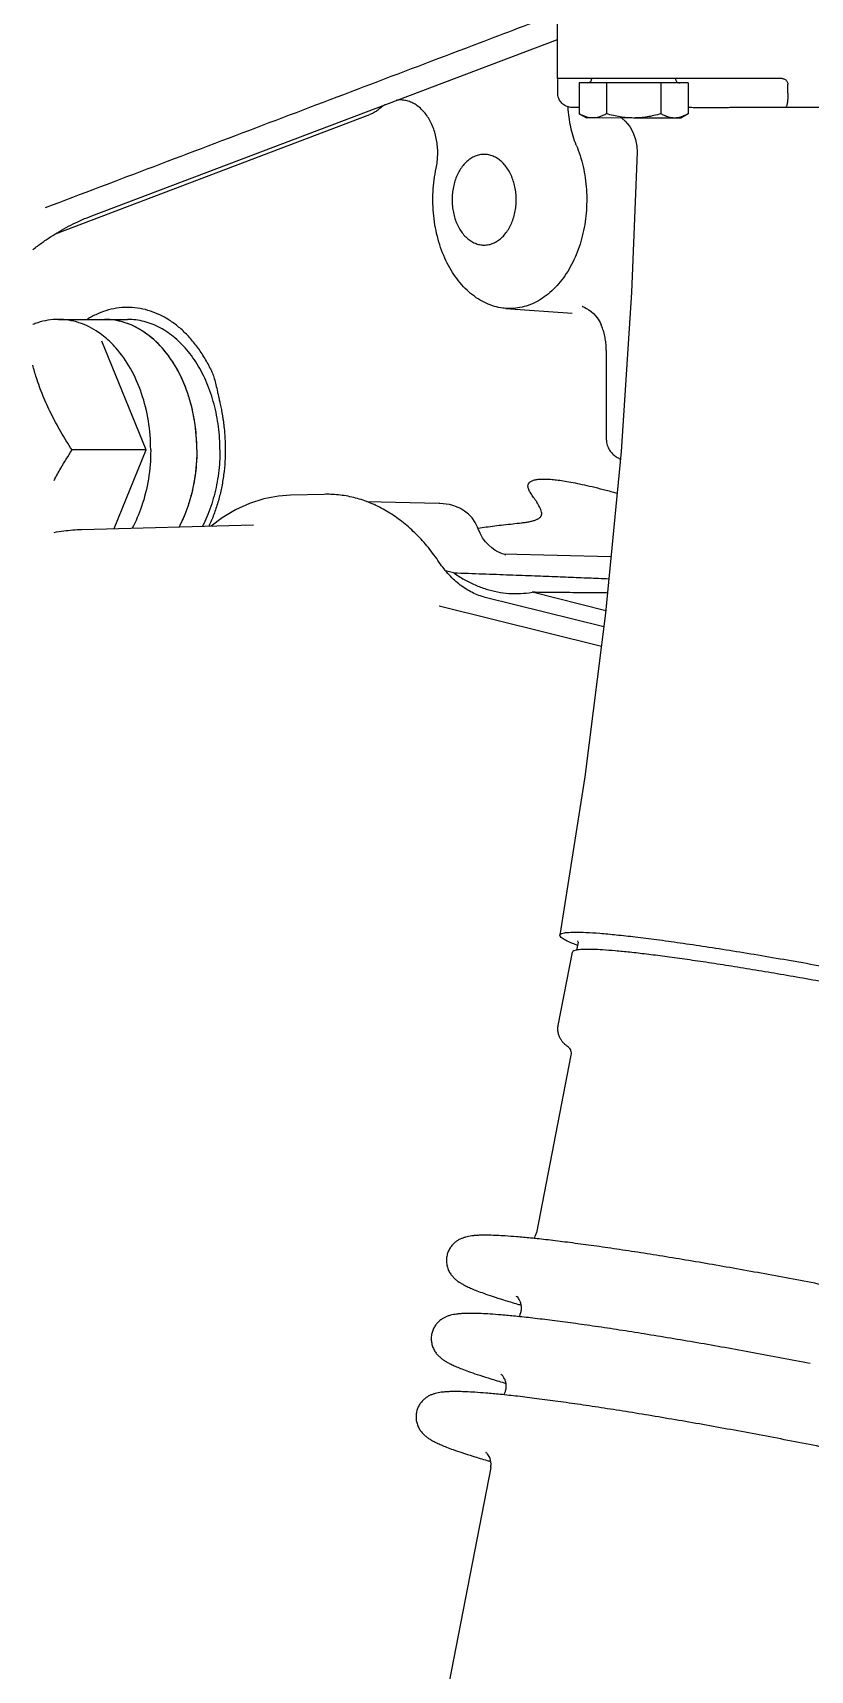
# Model space of a CAD drawing. Header units: millimetres. Extents: x 156850 to 204135, y 56350 to 74150.
# Drawn here: x 158092.3 to 158199.5, y 61828.3 to 62054 of the extents above; entities that cross this region are included whole.
import ezdxf

# ---------------------------------------------------------------- set-up
doc = ezdxf.new("R2010")
doc.units = ezdxf.units.MM
doc.header["$LTSCALE"] = 150
doc.layers.add('-----33 Equipment', color=5, linetype='Continuous')

# ---------------------------------------------------------------- blocks, each defined once
blk = doc.blocks.new('X-2F-PLAN$0$A$C73FA2420')
at = {"color": 0, "linetype": 'Continuous'}
for p, q in [((2260.233949000714, 1342.444745267916), (2260.233949000714, 1332.898803721822)), ((2272.05566378613, 1342.824440686207), (2288.472616274725, 1299.500786254706)), ((2231.27422708075, 1339.224599960318), (2231.904819718096, 1315.528144950978)), ((2242.233949000714, 1330.338717910228), (2242.233949000714, 1340.563661598018)), ((2242.233949000714, 1330.338717910228), (2257.233949000714, 1336.462442267104)), ((2274.513824970229, 1337.847327013907), (2298.839654427604, 1273.642055448086)), ((2231.392914774362, 1334.764551599917), (2242.233949000714, 1330.338717910228)), ((2101.968649942661, 1282.8440248447), (1873.322454703855, 1327.288342958374)), ((2236.119689849555, 1305.795944395475), (2235.9961940418, 1310.435919102631)), ((2234.850069445791, 1289.947573630721), (2235.097416655277, 1299.966112289578)), ((2220.768433519755, 1289.952787277696), (2215.169628136908, 1267.590370769089)), ((2225.312552933116, 1287.959080276021), (2225.59069739643, 1289.074495712412)), ((2217.8343063785, 1267.253876776784), (2221.918477084022, 1283.597162402875)), ((2227.485281009111, 1266.271996772382), (2227.850654202281, 1281.072812520491)), ((2261.754562479444, 1280.775216965179), (2261.07559341297, 1271.626883188495)), ((2158.796832493623, 1271.797745152784), (2134.301926221699, 1276.559072606207)), ((2220.08112375089, 1266.979993381421), (2222.617988045793, 1277.153331226029)), ((2162.90703671868, 1273.545594122203), (2172.991002494236, 1271.585469737416)), ((2175.351997024263, 1273.306400907517), (2175.35565325222, 1273.30574167968)), ((2291.453876325977, 1273.614390161412), (2292.653876252705, 1273.613970961596)), ((2293.443207361619, 1242.694887216203), (2293.453949673916, 1273.556078030204)), ((2293.453949673916, 1273.556078030204), (2293.453974671196, 1273.643928590696)), ((2293.453974673641, 1273.643936844892), (2305.453973941389, 1273.639744846616)), ((2174.365292372881, 1270.808976498491), (2173.273299071356, 1271.021238494024)), ((2261.075438498054, 1271.624795503216), (2261.075376575929, 1271.623961544305)), ((2289.45284338668, 1270.650887889729), (2289.453189861728, 1271.621392231609)), ((2174.365292372881, 1270.808976498491), (2174.55730056949, 1270.831093482382)), ((2288.000334304525, 1263.145841341873), (2288.00228711043, 1268.775006127777)), ((2288.00228711043, 1268.775006127777), (2288.002577673411, 1269.645840954676)), ((2288.583470130921, 1270.651164995623), (2288.002577673411, 1269.645840954676)), ((2292.852928650798, 1270.649700127018), (2288.58348549495, 1270.65119158529)), ((2292.851644977927, 1266.89692359668), (2292.852928650798, 1270.649700127018)), ((2255.949339309824, 1266.914420097077), (2243.792599914828, 1266.914420097077)), ((2292.851644977927, 1266.89692359668), (2288.582201822079, 1266.89841505501)), ((2292.849023038987, 1259.391370555211), (2292.851644977927, 1266.89692359668)), ((2287.99835420202, 1257.516676565516), (2288.000334304525, 1263.145841341873)), ((2287.998036341858, 1256.645841748221), (2287.99835420202, 1257.516676565516)), ((2292.849023038987, 1259.391370555211), (2288.579579883139, 1259.392862013483)), ((2292.847684772918, 1255.638594044023), (2292.849023038987, 1259.391370555211)), ((2288.578226271668, 1255.640112102614), (2287.998036341858, 1256.645841748221)), ((2292.847684772918, 1255.638594044023), (2288.57824161707, 1255.640085502295)), ((2289.443042442203, 1242.247523031023), (2289.445227968157, 1248.677709188603)), ((2289.419526677928, 1175.191166253819), (2289.443042442203, 1242.247523031023)), ((2291.442924654228, 1241.88594520092), (2292.642924580956, 1241.885526000988))]:
    blk.add_line(p, q, dxfattribs=at)
for points in [[(2235.996416822774, 1310.426766913093), (2235.867666668608, 1312.099081252702), (2235.486182876397, 1314.102451978019), (2234.858429492451, 1316.077003566606), (2233.985211441526, 1318.009008283319), (2232.868649195647, 1319.882149347977), (2231.749472223804, 1321.36582911748)], [(2231.345993548864, 1284.561065783491), (2231.599558356451, 1284.658676060615), (2232.257666257326, 1284.990583133185), (2232.859902422759, 1285.41358205548), (2233.385837429087, 1285.908933858795), (2233.822153512854, 1286.451649174211), (2234.163661370403, 1287.012251109176), (2234.413480675546, 1287.558188852621), (2234.585199386231, 1288.065013399173), (2234.699372387724, 1288.530071450397), (2234.774761192268, 1288.971722146729), (2234.822646026732, 1289.4129990238), (2234.848283665138, 1289.88178341923), (2234.849840934854, 1289.938482145895)], [(2227.849593575927, 1281.069703653979), (2227.921780824079, 1281.281296077417), (2228.033419228159, 1281.554433446086), (2228.19702597498, 1281.887844972021), (2228.424779627356, 1282.272727470088), (2228.726453854586, 1282.693107555097), (2229.109014010173, 1283.129319126485), (2229.577241461375, 1283.560849546629), (2230.132219014922, 1283.96586306009), (2230.773002384813, 1284.323268020526), (2231.345992419287, 1284.56106718909)], [(2227.788272813545, 1280.843026039482), (2227.78630508692, 1280.831213946978), (2227.788508137921, 1280.84153044183), (2227.807527615922, 1280.921820347314), (2227.849593575927, 1281.069703653979)], [(2283.285366477328, 1262.651573799085), (2263.967775596539, 1263.423734309326), (2242.032439260278, 1264.880975707783), (2219.760052509839, 1267.010694694414), (2197.165974154603, 1269.863861545105), (2175.352000366547, 1273.306418110617)], [(2262.00740353053, 1270.181332743028), (2261.967958415044, 1270.06881927012), (2261.889092022553, 1269.881119176629), (2261.760512929177, 1269.62764163973), (2261.576164955157, 1269.327180321096), (2261.33435144776, 1269.001127275522), (2261.033508971217, 1268.666021202225), (2260.674869029433, 1268.337913132098), (2260.260187151842, 1268.030195164087), (2259.792420529877, 1267.755030097731), (2259.465008329018, 1267.600364815618)], [(2262.020355545799, 1270.224770358589), (2262.020218890277, 1270.22425721708), (2262.00740353053, 1270.181332743028)], [(2242.882162314607, 1266.772934403678), (2242.713084658724, 1266.712350501679), (2242.542309414013, 1266.637489235785), (2242.381647809292, 1266.554270044318), (2242.230872118147, 1266.464333727607), (2242.089916575002, 1266.369065750099), (2241.958354041912, 1266.269430380082), (2241.835669981665, 1266.166311732901), (2241.72138103412, 1266.060408252524), (2241.615142193274, 1265.952322613506), (2241.516812722315, 1265.842705312592), (2241.426270610769, 1265.732128954027), (2241.343240137561, 1265.621014011325), (2241.267432136927, 1265.50985126663), (2241.19882658252, 1265.399522680382), (2241.137676643324, 1265.291518979124), (2241.084132274729, 1265.187483439804), (2241.037719970802, 1265.088080114394), (2240.997279334581, 1264.992375454283), (2240.992709511891, 1264.980396223895)], [(2288.000898740604, 1264.764359116787), (2287.576840855065, 1264.291968187492), (2286.817410979886, 1263.681938761496), (2285.96927766141, 1263.202835150529), (2285.054796166136, 1262.867285703018), (2284.098070678301, 1262.684134622512), (2283.285361871938, 1262.651567870111)]]:
    blk.add_lwpolyline(points, dxfattribs=at)
for centre, start, end in [((2293.452524940949, 1269.49393709813), 179.9799846838494, 269.9799846838494), ((2293.448088409496, 1256.793937872979), 89.97998468384934, 179.9799846838494)]:
    blk.add_arc(centre, 0.6, start, end, dxfattribs=at)
for points, knots in [([(2249.733949000714, 1344.572867231385), (2250.544562876923, 1344.903798960615), (2251.932648041286, 1345.409509699151), (2253.350291718729, 1345.821611417865), (2253.930603261921, 1345.97446065757)], [0, 0, 0, 0, 2.626689169156093, 4.426593037097046, 4.426593037097046, 4.426593037097046, 4.426593037097046]), ([(2260.233949000714, 1342.444745267916), (2260.233949000714, 1343.400731739588), (2260.036637824727, 1344.610846150259), (2259.621622378589, 1345.745375247032), (2259.528058672324, 1345.97446065757)], [0, 0, 0, 0, 2.86795941501258, 3.6076292392704, 3.6076292392704, 3.6076292392704, 3.6076292392704]), ([(2269.857553736074, 1345.97446065757), (2270.022535482189, 1345.765009425057), (2270.485020246939, 1345.163717107207), (2271.210383035825, 1344.152235621645), (2272.006184066879, 1342.93032760761), (2272.736310901237, 1341.687975986861), (2273.399783346453, 1340.426855269645), (2273.99569194694, 1339.148691537615), (2274.348967813188, 1338.282448807266), (2274.513824970229, 1337.847327013907)], [2.20905925473036, 2.20905925473036, 2.20905925473036, 2.20905925473036, 3.008873482041999, 4.484497835330581, 5.941885904144956, 7.381985062941209, 8.805990079151792, 10.21524942740107, 11.61116479570738, 11.61116479570738, 11.61116479570738, 11.61116479570738]), ([(2230.882216307218, 1343.021704749088), (2230.962538555148, 1342.578147816472), (2231.155666312552, 1341.318751538638), (2231.252346126013, 1340.046842886775), (2231.27422708075, 1339.224599960318)], [18.41907313459968, 18.41907313459968, 18.41907313459968, 18.41907313459968, 19.77088107162467, 22.23848311745312, 22.23848311745312, 22.23848311745312, 22.23848311745312]), ([(2238.044972336618, 1343.02537770482), (2238.606752882944, 1342.7306170456), (2240.024951699539, 1341.94653996703), (2241.405288017006, 1341.097278294968), (2242.233949000714, 1340.563661598018)], [3.655421841029983, 3.655421841029983, 3.655421841029983, 3.655421841029983, 5.558374145777704, 8.515202217673332, 8.515202217673332, 8.515202217673332, 8.515202217673332])]:
    blk.add_open_spline(points, degree=3, knots=knots, dxfattribs=at)
for points, start_tangent, end_tangent in [([(2242.233949000714, 1340.563661598018), (2244.756297563319, 1342.10657766019), (2247.265579879982, 1343.455589174991), (2249.733949000714, 1344.572867231385)], (0.8407600613581108, 0.5414079046572442), (0.9258200997706582, 0.3779644730142157)), ([(2302.418777699233, 1273.640798844979), (2298.310859319521, 1284.462076435389), (2286.962236447376, 1314.35619601293), (2275.613263270119, 1344.250367493019)], (-0.35490222338324, 0.9349034238025139), (-0.3549151722328054, 0.9348985081381639)), ([(2257.757321839337, 1336.001540493686), (2258.451388622867, 1336.922306852706), (2259.782651419984, 1339.612516163383), (2260.233949000714, 1342.444745267916)], (0.6387623663731475, 0.7694040806396807), (0, 1.000000000000045)), ([(2253.472306935466, 1321.496768476674), (2255.096320338314, 1322.389929877012), (2256.57938324369, 1323.398225534707), (2257.905264736735, 1324.510618027125), (2259.059437273652, 1325.71491898672), (2260.029254707508, 1326.997933014878), (2260.804090850637, 1328.345602262008), (2261.375455905334, 1329.743160457874), (2261.737089484581, 1331.175294704793), (2261.885029207449, 1332.626313258486), (2261.817654113984, 1334.080317461514), (2261.535702425987, 1335.521375942801), (2261.04226345825, 1336.933699176589), (2260.34274376987, 1338.301812485675), (2260.243005624274, 1338.466001099674)], (0.8969871765714094, 0.4420565631982712), (-0.5258767695338196, 0.8505607698850689)), ([(2242.283191428171, 1329.716870735283), (2246.239325811854, 1330.035938786226), (2250.043856304721, 1330.977283737506), (2253.456765434123, 1332.493655093887), (2256.306915685069, 1334.509015663702), (2257.757321839337, 1336.001540493686)], (0.9999981366694393, 0.00193045530285697), (0.6387623663752521, 0.7694040806381505)), ([(2258.518179820618, 1330.657512724923), (2258.785448906594, 1331.078392266121), (2259.352966293925, 1332.147640017094), (2259.782651419984, 1333.248555132828), (2260.071044712444, 1334.372273691813), (2260.215824198327, 1335.509748173179), (2260.233932968578, 1336.080784237187)], (0.5543655573646182, 0.8322732897357165), (0, 1.000000000000466)), ([(2259.782651419984, 1333.248555132828), (2260.233949000714, 1336.080784237187)], (0.3067901584365625, 0.9517771791161141), (0, 0.9999999999999994)), ([(2242.184706573025, 1329.716870735283), (2238.228572189459, 1330.035938786226), (2234.424041696591, 1330.977283737506), (2231.439795212122, 1332.25927559461)], (-0.9999981366694588, 0.001930455303257136), (-0.8835717870083278, 0.4682957369048101)), ([(2242.233949000714, 1323.352862175787), (2246.239325811854, 1323.671977755497), (2250.043856304721, 1324.613322706777), (2253.456765434123, 1326.129694063216), (2256.306915685069, 1328.145054633089), (2258.451388622867, 1330.558345821977), (2259.782651419984, 1333.248555132828)], (0.9999999999998526, 0), (0.3067901584351374, 0.9517771791166525)), ([(2242.233949000714, 1320.170881660481), (2243.847456560819, 1320.222120532824), (2245.447973107104, 1320.375424604281), (2247.022612220841, 1320.629559560912), (2248.558695834014, 1320.982479257218), (2250.043856304721, 1321.431342191529), (2251.466135993949, 1321.972534383181), (2252.81408354186, 1322.601698471117), (2254.076846067561, 1323.313768795924), (2255.244256549515, 1324.103012186009), (2256.306915685069, 1324.963074117724), (2257.256267567631, 1325.887029878097), (2258.08466857404, 1326.867440318631), (2258.785448906594, 1327.896411750815), (2259.352966293925, 1328.965659501788), (2259.782651419984, 1330.066574617405), (2260.071044712444, 1331.190293176507), (2260.215824198327, 1332.327767657815), (2260.233932968578, 1332.898803721822)], (1.000000000000214, 0), (0, 1.000000000000466)), ([(2242.233949000714, 1329.716823206516), (2242.184706573025, 1329.716870735283)], (-0.9999999999926014, 0), (-0.9999981366647903, 0.001930454668484382)), ([(2242.233949000714, 1329.716823206516), (2242.283191428171, 1329.716870735283)], (1.000000000011069, 0), (0.9999981366832492, 0.001930454677612051)), ([(2253.578077503247, 1326.198707339179), (2254.076846067561, 1326.495749311289), (2255.244256549515, 1327.284992701374), (2256.306915685069, 1328.145054633089), (2257.256267567631, 1329.069010393403), (2258.08466857404, 1330.049420833879), (2258.378319191863, 1330.452320923621)], (0.8672887699889884, 0.4978053730625904), (0.5719562549496884, 0.8202841229872518)), ([(2258.378319191863, 1330.452320923621), (2258.518179820618, 1330.657512724923)], (0.5719562550309887, 0.8202841229291699), (0.5543655573189765, 0.8322732897648669)), ([(2242.233949000714, 1323.352862175787), (2238.228572189459, 1323.671977755497), (2234.424041696591, 1324.613322706777), (2231.605987367802, 1325.808280895988)], (-0.9999999999998309, 0), (-0.8881478967582233, 0.459557736833551)), ([(2242.233949000714, 1323.352862175787), (2240.620441440376, 1323.404101048072), (2239.019924894325, 1323.557405119587), (2237.445285780472, 1323.811540076218), (2235.909202167182, 1324.164459772583), (2234.424041696591, 1324.613322706777), (2233.001762007363, 1325.154514898488), (2231.653814459336, 1325.783678986481), (2231.631126941997, 1325.795353651629)], (-1.000000000000023, 0), (-0.8888744177364385, 0.4581509243843545)), ([(2246.394188503735, 1323.697479031107), (2247.022612220841, 1323.811540076218), (2248.558695834014, 1324.164459772583), (2250.043856304721, 1324.613322706777), (2251.466135993949, 1325.154514898488), (2252.81408354186, 1325.783678986481), (2253.326319334912, 1326.056826611399)], (0.9861831514925626, 0.1656586602447372), (0.8749982631265605, 0.4841260574745725)), ([(2253.326319334912, 1326.056826611399), (2253.578077503247, 1326.198707339179)], (0.8749982631446976, 0.4841260574419192), (0.867288769920839, 0.4978053731811123)), ([(2242.233949000714, 1323.352862175787), (2243.847456560819, 1323.404101048072), (2245.447973107104, 1323.557405119587), (2246.080367102637, 1323.646855804604)], (0.9999999999996683, 0), (0.9882487148314401, 0.1528544328208873)), ([(2246.080367102637, 1323.646855804604), (2246.394188503735, 1323.697479031107)], (0.9882487148472939, 0.1528544327148837), (0.9861831514854515, 0.1656586602727322)), ([(2242.233949000714, 1320.170881660481), (2240.620441440376, 1320.222120532824), (2239.019924894325, 1320.375424604281), (2237.445285780472, 1320.629559560912), (2235.909202167182, 1320.982479257218), (2234.424041696591, 1321.431342191529), (2233.001762007363, 1321.972534383181), (2231.71622643806, 1322.569778646284)], (-0.9999999999997232, 0), (-0.8911460435515554, 0.4537165734926871)), ([(2231.947972805821, 1321.590691175603), (2231.739722176688, 1321.687257620797)], (-0.9095071699559696, 0.4156882338953166), (-0.9048789941768709, 0.4256688923343945)), ([(2244.330375161488, 1319.509598724078), (2242.483437921386, 1319.433025475824), (2240.627635022276, 1319.483906563488), (2238.790185605292, 1319.661950112903), (2236.993006061413, 1319.963993431011), (2235.238682290772, 1320.389607993304), (2233.548848136328, 1320.934637154976), (2231.947972805821, 1321.590691175603)], (-0.9971215955631647, -0.07581901912738252), (-0.9095130247505473, 0.4156754236281533)), ([(2253.472306935466, 1321.496768476674), (2252.825934816035, 1321.216066198191), (2252.071424126858, 1320.960674140486), (2251.214107106323, 1320.729249592579), (2250.255610282067, 1320.513205848285)], (-0.8969816490559224, -0.4420677790320006), (-0.9786342930095498, -0.2056086587348093)), ([(2250.255610282067, 1320.513205848285), (2250.034486223012, 1320.464908906317), (2249.8010453264, 1320.411795381224), (2249.56509213883, 1320.357428920805), (2249.314088045154, 1320.299745829892), (2249.027945149108, 1320.234909356514), (2248.714070720598, 1320.165552614722), (2248.3716639739, 1320.092539446021), (2247.997945025912, 1320.016471598588), (2247.590842917329, 1319.938314187399), (2247.148196804919, 1319.859236180782), (2246.667697789147, 1319.780624673585), (2246.147424198687, 1319.704205018817), (2245.58556796622, 1319.631983264582), (2244.980404208531, 1319.566250014701), (2244.330375161488, 1319.509598724078)], (-0.9786206150527998, -0.205673750866657), (-0.9971205141826662, -0.07583323938423234)), ([(2226.7401341605, 1289.939915987779), (2228.770924917422, 1291.441006977577), (2230.601890524733, 1293.092936341884), (2232.19560829096, 1294.867007653113), (2233.527311990038, 1296.732928346493), (2234.594142130925, 1298.683408263489), (2235.38789506536, 1300.706459372712), (2235.898128769128, 1302.782889327325), (2236.117028371315, 1304.903540498286), (2236.119638860342, 1305.795950123516)], (0.8307699076871856, 0.5566159901421065), (-0.02664063423700044, 0.9996450753178772)), ([(2289.416832273942, 1297.987358734128), (2288.995250754175, 1298.531332460116), (2288.686188061722, 1299.035437179497), (2288.472616274725, 1299.500786254706)], (-0.6535560716758444, 0.7568781019266705), (-0.354349319986677, 0.935113126538128)), ([(2289.824477060814, 1297.445035669021), (2289.416832273942, 1297.987358734128)], (-0.5430607629007127, 0.8396934010683504), (-0.6535560726573897, 0.7568781010798386)), ([(2290.47454331466, 1295.031730658317), (2290.478719192208, 1295.508722673578), (2290.444798999815, 1295.839541073132)], (0.07394094379786446, 0.9972626217956535), (-0.1467427434907554, 0.9891746899482058)), ([(2281.083645678707, 1290.370213974384), (2281.984242802137, 1290.22064197791), (2282.904327273252, 1290.152952070814), (2283.829115854925, 1290.168223210494), (2284.743697457248, 1290.266204891726), (2285.633340639528, 1290.445313343313), (2286.483717005351, 1290.702658834809), (2287.281131639727, 1291.034092343703), (2288.012743327999, 1291.434272448474), (2288.66677102691, 1291.896751371329), (2289.232683274546, 1292.414078785514), (2289.701367506874, 1292.977921720187), (2290.065276562935, 1293.579198637628), (2290.318550033728, 1294.208225530223), (2290.457108506002, 1294.854871693184), (2290.47454331466, 1295.031730658317)], (0.9778090666870258, -0.2094980408136221), (0.07394094377996538, 0.997262621795429)), ([(2105.511064950028, 1240.897422974813), (2106.268932581064, 1244.849060574197), (2107.002072554547, 1248.778653619986), (2107.705684385495, 1252.660540179291), (2108.375155456015, 1256.469399751222), (2109.006098101381, 1260.180473720829), (2109.594392205239, 1263.769844615308), (2110.136196888052, 1267.214563640824), (2110.627961990773, 1270.492801772314), (2111.066466626129, 1273.584249596577), (2111.448959225439, 1276.471523727989), (2111.772793618147, 1279.138216535386), (2112.033116375445, 1281.546627933101), (2112.213710573851, 1283.503235391225), (2112.327398778521, 1285.028993497719), (2112.393391458085, 1286.23804010218), (2112.424201778951, 1287.204582912324), (2112.428624397609, 1287.988496259495), (2112.412384442519, 1288.634492682409), (2112.378616170958, 1289.180328820192), (2112.327988672303, 1289.655681558128), (2112.258309915429, 1290.086376697698), (2112.164409666671, 1290.492334789305), (2112.03533423203, 1290.895142449473), (2111.873896262259, 1291.269577818806), (2111.660514430027, 1291.644810797705), (2111.373226851225, 1292.026255014294), (2110.988177883322, 1292.402986608911), (2110.57209502405, 1292.696481042774), (2110.078729394008, 1292.934793648717), (2109.511391141335, 1293.092835495772), (2108.902940712869, 1293.143487637921), (2108.305078926263, 1293.079397951718), (2107.714260893175, 1292.899575323623), (2107.181970373727, 1292.62300032581), (2106.761213400052, 1292.308984096511), (2106.419258105569, 1291.974555538676), (2106.114132146584, 1291.600978494389), (2105.850035747397, 1291.209981332126), (2105.598552974639, 1290.774205711496), (2105.345593624981, 1290.273607318813), (2105.074911465403, 1289.6735719032), (2104.772895028815, 1288.934459975688), (2104.425182376872, 1288.005514844903), (2104.015992169734, 1286.82252852543), (2103.525079732179, 1285.297149843827), (2102.934148782166, 1283.334701251995), (2102.791195840691, 1282.842007541913)], (0.1908089953759752, 0.9816271834477742), (-0.2769832341263943, -0.9608747514705566)), ([(2116.288823709707, 1238.802438895276), (2117.046691340627, 1242.754076494719), (2117.779831314227, 1246.683669540507), (2118.483443145058, 1250.565556099813), (2119.152914215694, 1254.374415671628), (2119.783856860944, 1258.085489641293), (2120.372150964919, 1261.67486053583), (2120.913955647615, 1265.119579561288), (2121.405720750452, 1268.397817692778), (2121.844225385925, 1271.489265517099), (2122.226717985119, 1274.376539648511), (2122.550552377827, 1277.043232455908), (2122.810875135125, 1279.451643853623), (2122.991469333414, 1281.40825131163), (2123.105157538201, 1282.934009418124), (2123.171150217764, 1284.143056022702), (2123.20196053863, 1285.109598832787), (2123.206383157172, 1285.8935121799), (2123.190143202199, 1286.539508602873), (2123.156374930637, 1287.085344740713), (2123.105747431982, 1287.560697478591), (2123.036068675108, 1287.99139261822), (2122.942168426351, 1288.397350709711), (2122.81309299171, 1288.800158369995), (2122.651655021822, 1289.174593739212), (2122.438273189706, 1289.549826718227), (2122.150985610904, 1289.931270934816), (2121.765936643002, 1290.308002529375), (2121.349853783729, 1290.601496963296), (2120.856488153571, 1290.839809569181), (2120.289149901015, 1290.997851416294), (2119.680699472548, 1291.048503558384), (2119.082837685826, 1290.984413872182), (2118.492019652738, 1290.804591244087), (2117.959729133407, 1290.528016246331), (2117.538972159615, 1290.214000016917), (2117.197016865131, 1289.879571459198), (2116.891890906263, 1289.505994414911), (2116.62779450696, 1289.114997252589), (2116.376311734319, 1288.679221632017), (2116.12335238466, 1288.178623239277), (2115.852670224966, 1287.578587823722), (2115.55065378861, 1286.839475896209), (2115.202941136551, 1285.910530765424), (2114.793750929413, 1284.727544445894), (2114.302838491742, 1283.202165764291), (2113.711907541845, 1281.239717172517), (2113.569633043138, 1280.749376957829)], (0.1908089953756603, 0.9816271834478233), (-0.2769988600653885, -0.9608702469752473)), ([(2221.918477084022, 1283.597162402875), (2222.194455198711, 1284.49236801971), (2222.570104427054, 1285.369084099715), (2223.042971171322, 1286.221527888498), (2223.609978636028, 1287.044346749026), (2224.267466221703, 1287.832400892279), (2225.011453461018, 1288.580780672492), (2225.837455393397, 1289.284818387881), (2226.7401341605, 1289.939915987779)], (0.242443399521531, 0.9701655518662003), (0.8307699076897979, 0.5566159901378401)), ([(2261.754601469846, 1280.775394720025), (2261.793975574896, 1281.167292097118), (2262.034320434555, 1282.331328639179), (2262.455486667226, 1283.469388014986), (2263.052294724388, 1284.5674708921), (2263.817404538975, 1285.612069504918), (2264.741405767621, 1286.590333800588), (2265.812933496782, 1287.490229500516), (2267.018807987683, 1288.300686132279), (2268.344196745427, 1289.011733214022), (2269.77279691794, 1289.614622912195), (2271.287035784684, 1290.101937668398), (2272.868286867277, 1290.467681467591), (2274.497099008877, 1290.707353627193), (2276.153435603366, 1290.818004197499), (2277.816921033547, 1290.798270292114), (2279.467087244615, 1290.648393430281), (2281.083645678707, 1290.370213974384)], (0.07397738605733722, 0.9972599191546717), (0.9778090666869145, -0.2094980408148526)), ([(2127.066582469386, 1236.707454815798), (2127.824450100423, 1240.659092415182), (2128.557590073906, 1244.588685461029), (2129.261201904737, 1248.470572020218), (2129.930672975257, 1252.279431592091), (2130.561615620623, 1255.990505561815), (2131.149909724598, 1259.579876456293), (2131.691714407294, 1263.024595481809), (2132.183479510015, 1266.302833613299), (2132.621984145488, 1269.394281437621), (2133.004476744682, 1272.281555568974), (2133.328311137389, 1274.94824837643), (2133.588633894804, 1277.356659774028), (2133.76922809321, 1279.313267232093), (2133.882916297764, 1280.839025338588), (2133.948908977327, 1282.048071943223), (2133.97971929831, 1283.014614753309), (2133.984141916735, 1283.798528100422), (2133.967901961762, 1284.444524523395), (2133.934133690316, 1284.990360661119), (2133.883506191545, 1285.465713399113), (2133.813827434671, 1285.896408538683), (2133.71992718603, 1286.302366630174), (2133.590851751273, 1286.705174290517), (2133.429413781618, 1287.079609659675), (2133.216031949385, 1287.45484263869), (2132.928744370467, 1287.836286855279), (2132.543695402564, 1288.213018449896), (2132.127612543409, 1288.506512883818), (2131.634246913251, 1288.744825489703), (2131.066908660694, 1288.902867336816), (2130.458458232228, 1288.953519478906), (2129.860596445506, 1288.889429792587), (2129.269778412418, 1288.709607164608), (2128.73748789297, 1288.433032166795), (2128.316730919294, 1288.11901593738), (2127.974775624927, 1287.784587379603), (2127.669649665826, 1287.411010335374), (2127.405553266522, 1287.020013173111), (2127.154070493998, 1286.584237552481), (2126.901111144223, 1286.083639159799), (2126.630428984528, 1285.483603744127), (2126.328412548173, 1284.744491816673), (2125.98069989623, 1283.815546685888), (2125.571509689093, 1282.632560366415), (2125.080597251421, 1281.107181684813), (2124.489666301524, 1279.14473309298), (2124.347391802818, 1278.654392878176)], (0.1908089953773314, 0.9816271834476047), (-0.2769988600635195, -0.9608702469759384)), ([(2225.312552933116, 1287.959080276021), (2224.387110032258, 1286.510731804825), (2223.635237456299, 1285.01298252691), (2223.062131744809, 1283.476176937227), (2222.671767101041, 1281.910927614605), (2222.466868389281, 1280.328043920803), (2222.433620480937, 1279.380641048425)], (-0.5796074296160185, -0.8148958384569189), (-8.42808440071356e-06, -0.9999999999645586)), ([(2225.312552933116, 1287.959080276021), (2225.163958684774, 1283.929182208201), (2225.024868603912, 1280.212720619398), (2224.894541349495, 1276.783034590189), (2224.772345459205, 1273.617122990312), (2224.657719528303, 1270.694449117815), (2224.550141717307, 1267.996070204012), (2224.492057655123, 1266.558224838984)], (-0.03658280443766158, -0.999330625178394), (-0.04055940327318806, -0.9991771288446606)), ([(2276.733949000714, 1288.174299811828), (2275.844481261447, 1288.129316515115), (2274.973120520357, 1287.995282355289), (2274.137605169322, 1287.774925881182), (2273.354943891522, 1287.472732915427), (2272.641069413512, 1287.094855235016), (2272.010514160967, 1286.648985340027), (2271.476114420453, 1286.144199855684), (2271.048749029636, 1285.590774758777), (2270.737117915531, 1284.999976188294), (2270.547564988839, 1284.383831099374), (2270.483949000714, 1283.754882429377)], (-0.9999999999992819, 0), (0, -0.9999999999999354)), ([(2282.983949000714, 1283.754882429377), (2282.920333012356, 1284.383831099374), (2282.730780085782, 1284.999976188294), (2282.419148971559, 1285.590774758777), (2281.991783580859, 1286.144199855684), (2281.457383840345, 1286.648985340027), (2280.8268285878, 1287.094855235016), (2280.112954109791, 1287.472732915427), (2279.330292831874, 1287.774925881182), (2278.494777480839, 1287.995282355289), (2277.623416739865, 1288.129316515115), (2276.733949000714, 1288.174299811828)], (0, 0.9999999999995591), (-0.9999999999996251, 0)), ([(2231.465422723326, 1284.60690499458), (2231.469468913972, 1284.578204061894)], (0.1396704707872994, -0.9901980406025025), (0.1395241542477699, -0.990218667952694)), ([(2231.469468913972, 1284.578204061894), (2231.618866999983, 1283.497233183531)], (0.1395241547361113, -0.9902186678940227), (0.1344183426046154, -0.9909246738128118)), ([(2101.968649942661, 1282.8440248447), (2102.461537700496, 1282.801539127191), (2102.913768087863, 1282.855396664119), (2103.318147517974, 1282.985376242897), (2103.633693062002, 1283.152755117917), (2103.858238614979, 1283.320410428802), (2103.996643122751, 1283.454846257519), (2104.050244943122, 1283.520774926525)], (0.9816271834431967, -0.1908089953924179), (0.6430879171375978, 0.7657923549031102)), ([(2231.618866999983, 1283.497233183531), (2231.922236462007, 1281.082685922331), (2232.200175973703, 1278.559367098787)], (0.134418342589372, -0.9909246738152417), (0.1034648643012083, -0.9946331091690361)), ([(2270.483949000714, 1283.754882429377), (2270.547564988839, 1283.125933759322), (2270.737117915531, 1282.509788670519), (2271.048749029636, 1281.918990099977), (2271.476114420453, 1281.365565003129), (2272.010514160967, 1280.860779518727), (2272.641069413512, 1280.41490962368), (2273.354943891522, 1280.037031943386), (2274.137605169322, 1279.734838977514), (2274.973120520357, 1279.514482503524), (2275.844481261447, 1279.380448343582), (2276.733949000714, 1279.335465046985)], (0, -1.000000000000044), (0.9999999999997576, 0)), ([(2276.733949000714, 1279.335465046985), (2277.623416739865, 1279.380448343582), (2278.494777480839, 1279.514482503524), (2279.330292831874, 1279.734838977514), (2280.112954109791, 1280.037031943386), (2280.8268285878, 1280.41490962368), (2281.457383840345, 1280.860779518727), (2281.991783580859, 1281.365565003129), (2282.419148971559, 1281.918990099977), (2282.730780085782, 1282.509788670519), (2282.920333012356, 1283.125933759322), (2282.983949000714, 1283.754882429377)], (1.000000000000101, 0), (0, 0.9999999999996657)), ([(2111.978171253344, 1281.046403170389), (2112.341720658704, 1280.866376125778), (2112.798308349214, 1280.739558462112), (2113.287518354016, 1280.708028599387), (2113.746138345916, 1280.773178418109), (2114.173809501342, 1280.925649980491), (2114.491974238888, 1281.112291247176), (2114.695864464156, 1281.279750177113), (2114.810709448415, 1281.401565692795), (2114.81127016875, 1281.401344076381)], (0.8530303711324689, -0.5218612707653985), (0.7907857293673164, -0.612093074044837)), ([(2265.147471691016, 1273.482253063878), (2264.156721860985, 1274.439497423416), (2263.32890787127, 1275.459890974627), (2262.665986221167, 1276.538830676989), (2262.176111763925, 1277.663045041088), (2261.865310901194, 1278.818705623387), (2261.737407446723, 1279.991597099404), (2261.754601469846, 1280.775394720025)], (-0.7576124323865641, 0.6527046822975212), (0.0739773860585208, 0.9972599191546571)), ([(2122.755930013023, 1278.95141909091), (2123.119479418383, 1278.771392046299), (2123.576067108894, 1278.644574382517), (2124.065277113696, 1278.613044519792), (2124.523897105712, 1278.67819433863), (2124.951568261022, 1278.830665900896), (2125.269732998451, 1279.017307167698), (2125.473623223719, 1279.184766097576), (2125.588468208211, 1279.306581613317), (2125.589028928429, 1279.306359996903)], (0.8530303711324689, -0.5218612707653985), (0.7907857288163916, -0.612093074215723)), ([(2222.433620480937, 1279.380641048425), (2222.448892296175, 1278.738459407119), (2222.617988045793, 1277.153331226029)], (-8.428094373929957e-06, -0.9999999999641835), (0.1638781961326733, -0.9864805810722254)), ([(2232.200175973703, 1278.559367098787), (2232.236401001457, 1278.243063663598), (2232.277035336825, 1277.947795049229), (2232.322416541516, 1277.671180740523), (2232.373307610047, 1277.410143798392), (2232.430304132518, 1277.164293656824), (2232.493768069544, 1276.934848354314), (2232.563991467119, 1276.723224583606), (2232.64063156012, 1276.532122292381), (2232.721357458504, 1276.366732400609), (2232.803779851878, 1276.228726774803), (2232.892558293766, 1276.10885892529), (2232.992301622755, 1276.003871785477), (2233.100323332823, 1275.919909185614), (2233.21284594154, 1275.860297293111), (2233.327267449116, 1275.824704324128), (2233.44083787722, 1275.81115773879), (2233.554222508217, 1275.816824723792), (2233.668900039513, 1275.840084263531)], (0.1034648706655738, -0.9946331085076056), (0.9642690891602643, 0.2649247509904844)), ([(2236.800658044056, 1277.613797170518), (2237.236958625028, 1277.712655765412), (2237.579727477743, 1277.634884037718), (2237.83991398674, 1277.406878147915), (2238.027955303434, 1277.04962752352), (2238.15288101777, 1276.5751180753), (2238.219493445824, 1275.996634106908), (2238.233970979229, 1275.4998838561)], (0.926995032838501, 0.3750736049036587), (-0.0004087505098826047, -0.9999999164609908)), ([(2133.532129743835, 1276.857321796415), (2133.841271252488, 1276.699118155229), (2134.301926221699, 1276.559072606207)], (0.8529739246069195, -0.5219535266111431), (0.9816271834460977, -0.1908089953924176)), ([(2222.518154447316, 1266.74694613152), (2222.522628595936, 1267.277773412876), (2222.549404137768, 1270.290241117822), (2222.58101263945, 1273.573632889485), (2222.617988045793, 1277.153331226029)], (0.008355632662353183, 0.9999650910926656), (0.0106635950176865, 0.9999431422542716)), ([(2233.668900039513, 1275.840084263531), (2234.380046580569, 1276.112980160106), (2235.048929686425, 1276.498269262316), (2235.68314653635, 1276.933926489379), (2236.27660282352, 1277.336060710484), (2236.800658044056, 1277.613797170518)], (0.9642692909151125, 0.2649240166504094), (0.926993818283934, 0.3750766066604282)), ([(2238.233970979229, 1275.4998838561), (2238.232507213834, 1275.333899784309), (2238.197679472971, 1274.598158792127), (2238.117896013195, 1273.781169513881), (2237.99320082413, 1272.874296439812)], (-0.0004087505269079442, -0.9999999164622851), (-0.152707607445168, -0.9882714134427174)), ([(2159.905036736047, 1272.109541387879), (2160.101857272792, 1272.385781686287), (2160.364917241153, 1272.691931007721), (2160.676916254102, 1272.977237968531), (2161.041938610724, 1273.226535578026), (2161.452106105513, 1273.420705380791), (2161.908596171765, 1273.548536797694), (2162.401419955189, 1273.59432511311), (2162.90703671868, 1273.545594122203)], (0.5508130615355575, 0.8346286427159539), (0.9816271834477818, -0.1908089953801612)), ([(2175.35565325222, 1273.30574167968), (2175.578587199911, 1273.039578514581), (2175.716730000102, 1272.348243068031), (2175.768698990811, 1271.240729917714), (2175.733807583107, 1269.72916028992), (2175.611923174234, 1267.824389941699), (2175.404354288359, 1265.541608494997), (2175.11428618175, 1262.913454681984), (2174.746150639607, 1259.977535964514), (2174.301411003224, 1256.745342662209), (2173.78173409577, 1253.229102359503), (2173.193675501621, 1249.474582558789), (2172.544955434976, 1245.53192608658), (2171.839699069038, 1241.427207560919), (2171.084154921933, 1237.195977476484), (2170.286977129756, 1232.886519703781), (2169.457287482102, 1228.548481669684)], (0.9811921918808219, -0.193033371714855), (-0.1908135114432899, -0.9816263056024129)), ([(2173.939927452477, 1270.893628643011), (2174.199835733394, 1271.549381693418), (2174.66268331802, 1272.555658259778), (2175.049505042145, 1273.143695831881), (2175.352000641637, 1273.306421515124)], (0.3526817980253194, 0.93574331381127), (0.9849408165239361, -0.1728918388509901)), ([(2284.265278935665, 1271.046587158693), (2282.819105338305, 1270.524739066488), (2281.301711684908, 1270.116488117608), (2279.730821784004, 1269.826591761608), (2278.124855020549, 1269.658443894994), (2276.502621777938, 1269.614007406519), (2274.883121280465, 1269.693797007028), (2273.285319404094, 1269.89687336958), (2271.72792690713, 1270.220854249317), (2270.229180664755, 1270.661942452891), (2268.806630457402, 1271.214970326924), (2267.476933798054, 1271.873460247181), (2266.25566118944, 1272.629700400983), (2265.147471691016, 1273.482253063878)], (-0.9250807375585822, -0.3797704951657481), (-0.7588397165085798, 0.6512774252570512)), ([(2289.453189904103, 1271.621392231493), (2289.484204867389, 1271.965700766421), (2289.576066002948, 1272.304947978992), (2289.723936453927, 1272.619465543423), (2289.924165017321, 1272.903779433982), (2290.172675224487, 1273.150821542426), (2290.45711717871, 1273.3487659698), (2290.771022967529, 1273.494485883275), (2291.10816476366, 1273.584413305623), (2291.453876325977, 1273.614390161412)], (0.003269093963402271, 0.9999946564973725), (0.9999999389828937, -0.0003493331893915412)), ([(2292.653876252705, 1273.613970961596), (2292.830901321489, 1273.613938076596), (2292.998558852822, 1273.613964529126), (2293.149937574519, 1273.614049345022), (2293.277968410635, 1273.614190248831), (2293.374125227216, 1273.614379081118), (2293.453880006215, 1273.614859786408)], (0.9999999389831563, -0.0003493332269164294), (0.003254630779380364, 0.9999947036732193)), ([(2159.812828490743, 1272.022956102795), (2159.660104933428, 1271.923333444691), (2159.435723093455, 1271.829896601208), (2159.141086696298, 1271.776029508677), (2158.796832493623, 1271.797745152784)], (-0.7452490547743362, -0.6667862073831887), (-0.9816271834566535, 0.1908089953363743)), ([(2159.905321278842, 1272.110055872996), (2159.812828490743, 1272.022956102795)], (-0.8199721982599986, -0.5724033491173203), (-0.7452490548368216, -0.666786207313403)), ([(2167.36307264748, 1228.874610597792), (2168.068361216574, 1232.555357826175), (2168.748670676374, 1236.21190442302), (2169.398823461146, 1239.816421860713), (2170.013871515635, 1243.341477585083), (2170.589133952744, 1246.7602437936), (2171.120232678019, 1250.046701611078), (2171.603125709575, 1253.17583910923), (2172.034137939685, 1256.123841662076), (2172.409989104955, 1258.868273190397), (2172.727818751242, 1261.388246912917), (2172.985208003083, 1263.66458430799), (2173.180197972804, 1265.679961073678), (2173.311304668779, 1267.419038975786), (2173.377530290163, 1268.868582581519), (2173.37837081973, 1270.017559988599), (2173.313819860923, 1270.857226785389), (2173.292997123441, 1271.02430225251)], (0.1908089953776533, 0.9816271834474091), (-0.1536882487617046, 0.9881193866073471)), ([(2173.292997123441, 1271.02430225251), (2173.184368685121, 1271.381192600413), (2172.991002494236, 1271.585469737416)], (-0.1536882486982374, 0.988119386618816), (-0.9816271834511765, 0.1908089953586861)), ([(2237.99320082413, 1272.874296439812), (2237.809986063512, 1271.803347543813), (2237.56881448254, 1270.596874068491), (2237.266800287529, 1269.248285550682), (2236.90134785173, 1267.749749571725), (2236.474052119185, 1266.107668868382), (2236.291113428655, 1265.429551519919)], (-0.1527076055325998, -0.988271413738174), (-0.2626849217355343, -0.964881667300679)), ([(2284.265278935665, 1271.046587158693), (2285.492461996386, 1271.485921368294), (2286.782684124773, 1271.82306690031), (2288.118993166485, 1272.053594018973), (2289.483831434045, 1272.174473841791), (2289.540746507351, 1272.177088805824)], (0.9250807375568647, 0.379770495168479), (0.9990219902503906, 0.04421609407609204)), ([(2261.998603347922, 1270.150461490382), (2262.003769978182, 1270.206201699621)], (0.1103530196284845, 0.9938924544741375), (0.07401421890715171, 0.9972571861800396)), ([(2288.582201822079, 1266.89841505501), (2288.332670420525, 1267.380412655883), (2288.150528023485, 1267.851481152407), (2288.039723132621, 1268.313818946015), (2288.00228711043, 1268.775006127777)], (-0.4997021634139871, 0.8661972915449709), (0.0003420594620535763, 0.9999999414972561)), ([(2288.00228711043, 1268.775006127777), (2288.040038630716, 1269.236167044088), (2288.126300244476, 1269.616335954284)], (0.0003420594227011079, 0.9999999414979011), (0.2782447722606241, 0.9605102012527544)), ([(2288.126300244476, 1269.616335954284), (2288.151159788831, 1269.698427311494)], (0.2782447725562046, 0.9605102011664737), (0.301230280567848, 0.9535514239298014)), ([(2288.151159788831, 1269.698427311494), (2288.333624409279, 1270.169368438714), (2288.58348549495, 1270.65119158529)], (0.3012302807578172, 0.9535514238647369), (0.5002977773803853, 0.8658534136609219)), ([(2243.792599914828, 1266.914420097077), (2243.284118886222, 1266.871013921686), (2242.882686643046, 1266.773101894418)], (-1.000000000001024, 0), (-0.9528958902874971, -0.3032975803930606)), ([(2255.949339309824, 1266.914420097077), (2256.761790716322, 1266.948194332828), (2257.557715130388, 1267.048370783799), (2258.320277524646, 1267.211321354029), (2259.035272149136, 1267.431475004181), (2259.464983801357, 1267.600350648223)], (1.000000000000189, 0), (0.91901192243338, 0.3942297381291648)), ([(2288.000334304525, 1263.145841341873), (2288.038250282523, 1264.068176304922), (2288.149536299868, 1264.992735600506), (2288.332168883877, 1265.934681537095), (2288.582201822079, 1266.89841505501)], (0.0003493331777381884, 0.9999999389829519), (0.2776857096570767, 0.9606719766143149)), ([(2288.579579883139, 1259.392862013483), (2288.330220334115, 1260.35676998581), (2288.148245900637, 1261.298843291588), (2288.037605869002, 1262.223480113375), (2288.000334304525, 1263.145841341873)], (-0.2770144527259127, 0.9608657517998211), (0.0003493331777572318, 0.9999999389835232)), ([(2288.121779497014, 1256.675260300573), (2288.035783515428, 1257.055489386083), (2287.99835420202, 1257.516676565516)], (-0.2775736282274083, 0.9607043670724883), (0.0003566069287543561, 0.9999999364164699)), ([(2287.99835420202, 1257.516676565516), (2288.036112431204, 1257.977837479499), (2288.147240314633, 1258.440097744577), (2288.329711786937, 1258.911038869293), (2288.579579883139, 1259.392862013483)], (0.0003566069125427988, 0.9999999364160638), (0.5003072243332422, 0.8658479550601755)), ([(2288.146581680863, 1256.593151594803), (2288.121779497014, 1256.675260300573)], (-0.300563992857101, 0.9537616506166275), (-0.2775736283939927, 0.960704367026053)), ([(2288.57824161707, 1255.640085502295), (2288.32871722593, 1256.122083100781), (2288.146581680863, 1256.593151594803)], (-0.4996927126613965, 0.8662027435386949), (-0.3005639929887168, 0.9537616505803926)), ([(2289.445228133351, 1248.678190002393), (2289.437447572825, 1249.470199285715), (2289.420956917689, 1250.299030694703), (2289.404880672926, 1251.162806849286), (2289.395480870618, 1252.059994158102), (2289.395910913823, 1252.9899741626), (2289.406181266299, 1253.953909754113), (2289.423059541616, 1254.949970789428), (2289.435088823782, 1255.639777782315)], (0.0003435817913926134, 0.9999999409759548), (0.01612801896376259, 0.999869935044073)), ([(2291.442924654228, 1241.88594520092), (2291.097527100123, 1241.890663076018), (2290.760601452435, 1241.904689332179), (2290.446829384658, 1241.927807350585), (2290.16248333198, 1241.960102403886), (2289.913995218929, 1242.00190715713), (2289.713740127743, 1242.052110479388), (2289.565851952648, 1242.11026916618), (2289.473990332452, 1242.17612418998), (2289.443042442203, 1242.247523031023)], (-0.9999999389846914, 0.0003493331875762519), (0.0003291943497816914, 0.9999999458164165)), ([(2293.443207361619, 1242.694887216203), (2293.422119528288, 1242.510465246101), (2293.363267228357, 1242.342331514519), (2293.267008306575, 1242.188214908878), (2293.13890195149, 1242.059645601781), (2292.987477551564, 1241.964314376877), (2292.81983985519, 1241.905503316026), (2292.642924580956, 1241.885526000988)], (-0.0003493271376602208, -0.999999938983902), (-0.9999999389851975, 0.000349333238390367)), ([(2087.276869496796, 1203.029258323309), (2087.226413644035, 1202.534635817574), (2087.04581944563, 1200.578028359509), (2086.932131241076, 1199.052270253014), (2086.866138561512, 1197.843223648379), (2086.83532824053, 1196.87668083841), (2086.830905622104, 1196.09276749118), (2086.847145577078, 1195.446771068207), (2086.880913848523, 1194.900934930483), (2086.931541347294, 1194.425582192489), (2087.001220104168, 1193.994887052919), (2087.095120352926, 1193.588928961428), (2087.224195787567, 1193.186121301085), (2087.385633757222, 1192.811685931927), (2087.599015589454, 1192.436452953028), (2087.886303168372, 1192.055008736323), (2088.271352136275, 1191.678277141706), (2088.687434995431, 1191.384782707784), (2089.180800625589, 1191.146470101899), (2089.748138878145, 1190.988428254903), (2090.356589306728, 1190.937776112813), (2090.954451093334, 1191.001865799015), (2091.545269126422, 1191.18168842711), (2092.07755964587, 1191.458263424807), (2092.498316619545, 1191.772279654222), (2092.840271914029, 1192.106708211999), (2093.145397873013, 1192.480285256228), (2093.409494272317, 1192.871282418491), (2093.660977044841, 1193.30705803918), (2093.913936394616, 1193.80765643192), (2094.184618554311, 1194.407691847475), (2094.486634990666, 1195.146803774929), (2094.834347642725, 1196.075748905714), (2095.243537849747, 1197.258735225303), (2095.734450287418, 1198.784113906906), (2096.325381237315, 1200.74656249868), (2096.990531668416, 1203.091675756208), (2097.689378158655, 1205.68584610062), (2098.416457455838, 1208.506526334793), (2099.168162511196, 1211.537850035005), (2099.940401783562, 1214.762138157501), (2100.72858706431, 1218.159471812716), (2101.527833047556, 1221.708271207579), (2102.333105437108, 1225.385815462505), (2103.139266353683, 1229.168384428311), (2103.941110442043, 1233.031377049512), (2104.733430340071, 1236.949587392388), (2105.511064950028, 1240.897422974813)], (-0.1031569741731273, -0.9946650887003899), (0.1908089953770143, 0.9816271834475473))]:
    blk.add_spline(points, degree=3, dxfattribs=dict(at, start_tangent=start_tangent, end_tangent=end_tangent))
blk = doc.blocks.new('X-2F-PLAN$0$zw$C47F')
at = {"layer": '-----33 Equipment'}
blk.add_blockref('X-2F-PLAN$0$A$C73FA2420', (2898.048655769322, 848.0194521513768), dxfattribs=at)

msp = doc.modelspace()

# ---------------------------------------------------------------- block references
at = {"layer": '-----33 Equipment', "rotation": 90.00000000000001}
msp.add_blockref('X-2F-PLAN$0$zw$C47F', (160286.2969182887, 56856.21575695537), dxfattribs=at)

doc.saveas('drawing.dxf')
